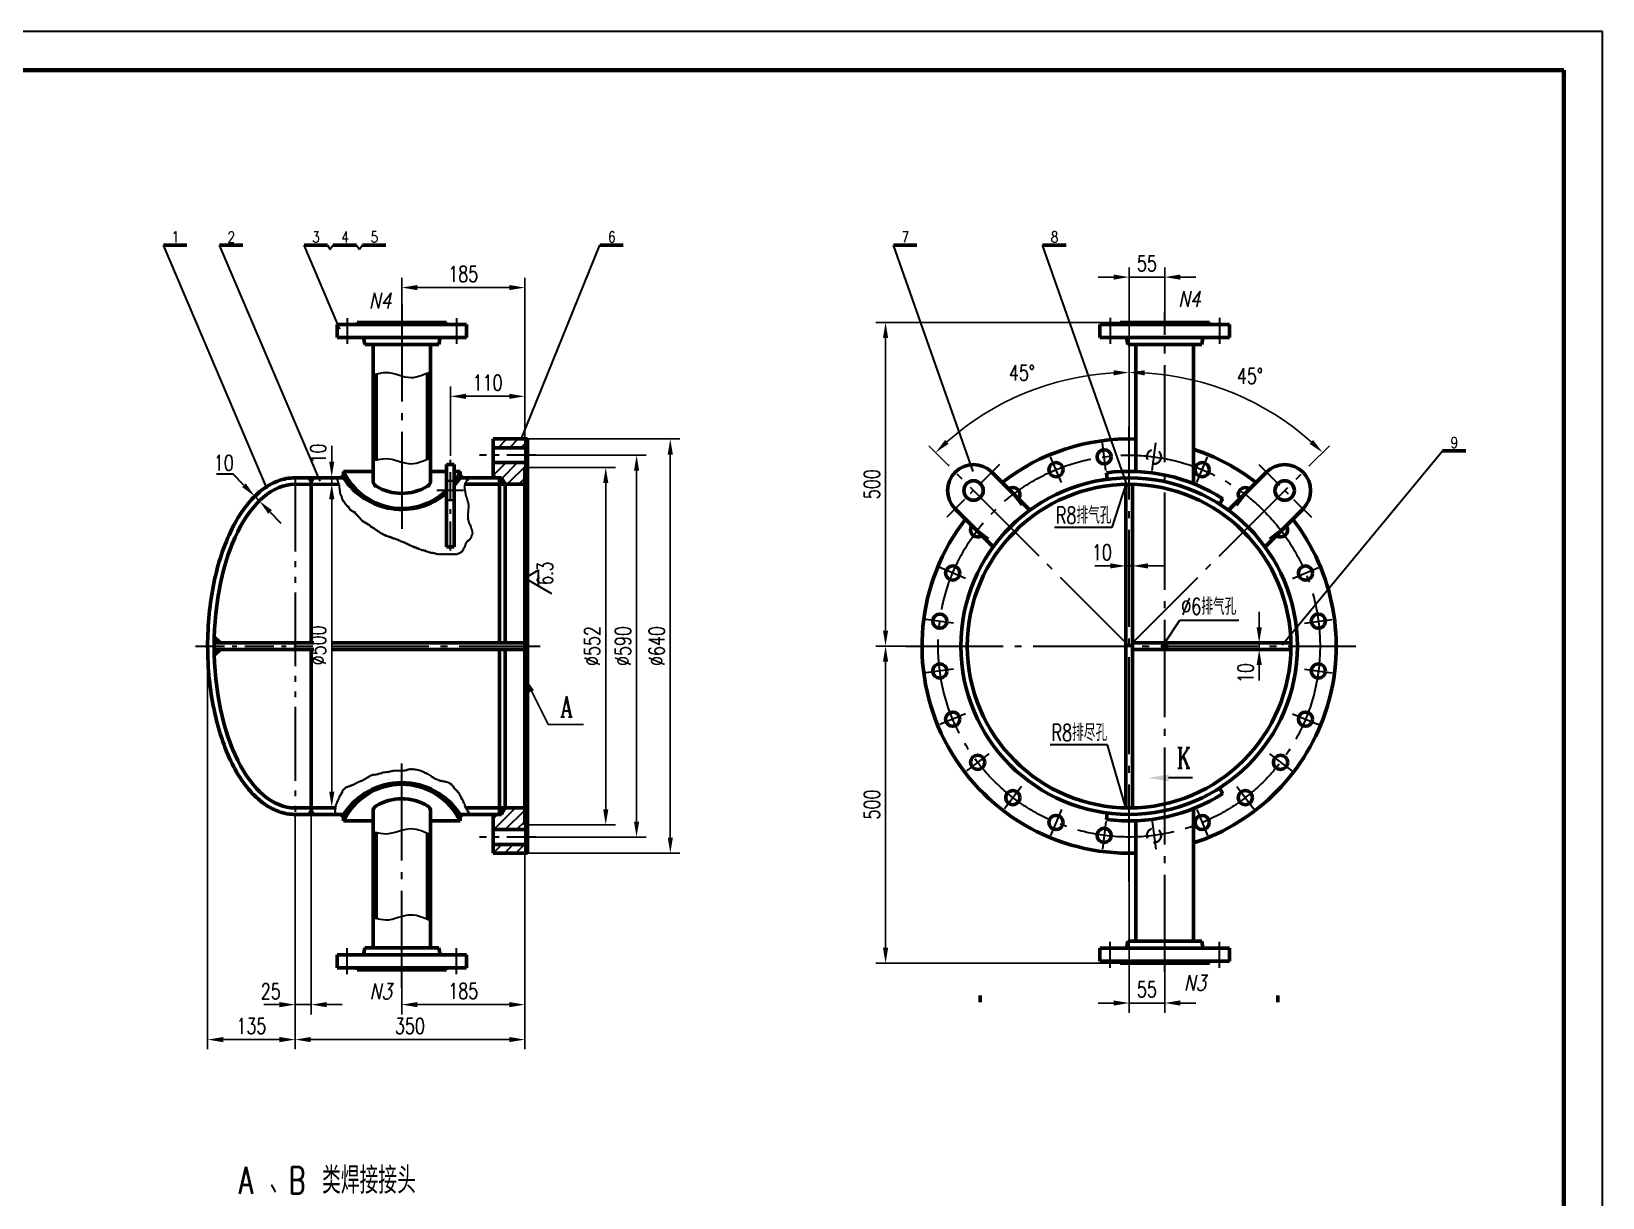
# Model space of a CAD drawing. Extents: x 0 to 25472, y -20 to 7186.
# Drawn here: x 13158 to 15586, y 1742 to 3544 of the extents above; entities that cross this region are included whole.
import ezdxf
from ezdxf.enums import TextEntityAlignment as Align

# ---------------------------------------------------------------- set-up
doc = ezdxf.new("R2010")
doc.units = 0
doc.header["$LTSCALE"] = 60
doc.header["$MEASUREMENT"] = 0
doc.header["$PDMODE"] = 1
for name, pattern in [('JXX-L', [2.95, 1.9, -0.25, 0.15, -0.25, 0.15, -0.25]), ('XX-S', [0.5, 0.3, -0.2]), ('ZXX-L', [3.28, 2.5, -0.3, 0.18, -0.3]), ('ZXX-S', [1.27, 0.75, -0.2, 0.12, -0.2])]:
    doc.linetypes.add(name, pattern=pattern)
doc.layers.get('Defpoints').update_dxf_attribs({"linetype": 'CONTINUOUS'})
for name, color, linetype, lineweight in [('A 粗实线', 1, 'CONTINUOUS', 60), ('B 细实线', 7, 'CONTINUOUS', 30), ('C 文 字', 2, 'CONTINUOUS', 30), ('D 短中心线', 3, 'ZXX-S', 30), ('E 长中心线', 3, 'ZXX-L', 30), ('F 短虚线', 6, 'XX-S', 40), ('I 长双点线', 3, 'JXX-L', 30), ('J 标注尺寸', 2, 'CONTINUOUS', 30)]:
    doc.layers.add(name, color=color, linetype=linetype, lineweight=lineweight)
doc.styles.add('HZTXT', font='TXT.SHX', dxfattribs={"width": 0.75, "bigfont": 'HZTXT'})
doc.styles.add('ITALICT', font='ITALICT.shx', dxfattribs={"width": 0.7})
doc.styles.add('ROMANC', font='romanc', dxfattribs={"width": 0.7, "height": 6})
doc.dimstyles.new('通用标注4.0', dxfattribs={"dimtxt": 4, "dimasz": 4, "dimexe": 2.5, "dimexo": 0, "dimgap": 1.5, "dimtad": 1, "dimdec": 0, "dimzin": 0, "dimdsep": 46, "dimtxsty": 'HZTXT', "dimcen": 0, "dimadec": 0, "dimazin": 0, "dimtfac": 0.375, "dimtdec": 0, "dimtmove": 2, "dimatfit": 3, "dimfxl": 0, "dimtzin": 0, "dimarcsym": 0})

# ---------------------------------------------------------------- blocks, each defined once
blk = doc.blocks.new('*D91')
at = {"layer": 'C 文 字', "color": 0, "lineweight": -2}
blk.add_line((14575.3, 2872.9), (14544.5, 2903.6), dxfattribs=at)
blk.add_arc((14854.1, 2594), 422.8, 93.2526, 131.7474, dxfattribs=at)
at = {"layer": 'C 文 字', "color": 0}
for points in [[(14830, 3020.2), (14830.2, 3012.2), (14854.1, 3016.8)], [(14575.3, 2906.6), (14569.8, 2912.4), (14555.1, 2893)]]:
    blk.add_solid(points, dxfattribs=at)
at = {"layer": 'Defpoints', "color": 0}
for p in [(14854.1, 3110.4), (14642.7, 2960.2), (14575.3, 2872.9), (14697.3, 2750.8), (14854.1, 2024)]:
    blk.add_point(p, dxfattribs=at)
at = {"layer": 'C 文 字', "color": 0, "insert": (14688.5, 3016.2), "char_height": 24, "attachment_point": 5, "style": 'HZTXT'}
blk.add_mtext('45°', dxfattribs=at)
blk = doc.blocks.new('*D90')
at = {"layer": 'C 文 字', "color": 0, "lineweight": -2}
blk.add_line((15133, 2872.9), (15163.7, 2903.6), dxfattribs=at)
blk.add_arc((14854.1, 2594), 422.8, 48.2529, 86.7471, dxfattribs=at)
at = {"layer": 'C 文 字', "color": 0}
for points in [[(14878, 3012.1), (14878.2, 3020.1), (14854.1, 3016.8)], [(15138.4, 2912.4), (15132.9, 2906.5), (15153.1, 2893)]]:
    blk.add_solid(points, dxfattribs=at)
at = {"layer": 'Defpoints', "color": 0}
for p in [(14854.1, 3110.4), (14963.5, 3002.4), (15133, 2872.9), (15010.9, 2750.8), (14854.1, 2024)]:
    blk.add_point(p, dxfattribs=at)
at = {"layer": 'C 文 字', "color": 0, "insert": (15040.8, 3011.2), "char_height": 24, "attachment_point": 5, "style": 'HZTXT'}
blk.add_mtext('45°', dxfattribs=at)
blk = doc.blocks.new('*D88')
at = {"layer": 'C 文 字', "color": 0, "lineweight": -2}
for p, q in [((14840.1, 3094), (14462.8, 3094)), ((14477.8, 3070), (14477.8, 2618)), ((14509.3, 2594), (14462.8, 2594))]:
    blk.add_line(p, q, dxfattribs=at)
at = {"layer": 'C 文 字', "color": 0}
for points in [[(14473.8, 3070), (14481.8, 3070), (14477.8, 3094)], [(14473.8, 2618), (14481.8, 2618), (14477.8, 2594)]]:
    blk.add_solid(points, dxfattribs=at)
at = {"layer": 'Defpoints', "color": 0}
for p in [(14840.1, 3094), (14477.8, 2594), (14509.3, 2594)]:
    blk.add_point(p, dxfattribs=at)
at = {"layer": 'C 文 字', "color": 0, "insert": (14456.8, 2844), "char_height": 24, "attachment_point": 5, "rotation": 90, "style": 'HZTXT'}
blk.add_mtext('500', dxfattribs=at)
blk = doc.blocks.new('*D89')
at = {"layer": 'C 文 字', "color": 0, "lineweight": -2}
for p, q in [((14509.3, 2594), (14462.8, 2594)), ((14477.8, 2128.1), (14477.8, 2570)), ((14840.1, 2104.1), (14462.8, 2104.1))]:
    blk.add_line(p, q, dxfattribs=at)
at = {"layer": 'C 文 字', "color": 0}
for points in [[(14473.8, 2570), (14481.8, 2570), (14477.8, 2594)], [(14473.8, 2128.1), (14481.8, 2128.1), (14477.8, 2104.1)]]:
    blk.add_solid(points, dxfattribs=at)
at = {"layer": 'Defpoints', "color": 0}
for p in [(14477.8, 2594), (14509.3, 2594), (14840.1, 2104.1)]:
    blk.add_point(p, dxfattribs=at)
at = {"layer": 'C 文 字', "color": 0, "insert": (14456.8, 2349.1), "char_height": 24, "attachment_point": 5, "rotation": 90, "style": 'HZTXT'}
blk.add_mtext('500', dxfattribs=at)
blk = doc.blocks.new('*D92')
at = {"layer": 'C 文 字', "color": 0, "lineweight": -2}
for p, q in [((14849.1, 2844), (14849.1, 2702.9)), ((14859.1, 2844), (14859.1, 2702.9)), ((14825.1, 2717.9), (14801.1, 2717.9)), ((14849.1, 2717.9), (14859.1, 2717.9)), ((14883.1, 2717.9), (14907.1, 2717.9))]:
    blk.add_line(p, q, dxfattribs=at)
at = {"layer": 'C 文 字', "color": 0}
for points in [[(14825.1, 2721.9), (14825.1, 2713.9), (14849.1, 2717.9)], [(14883.1, 2721.9), (14883.1, 2713.9), (14859.1, 2717.9)]]:
    blk.add_solid(points, dxfattribs=at)
at = {"layer": 'Defpoints', "color": 0}
for p in [(14849.1, 2844), (14859.1, 2844), (14859.1, 2717.9)]:
    blk.add_point(p, dxfattribs=at)
at = {"layer": 'C 文 字', "color": 0, "insert": (14812, 2738.9), "char_height": 24, "attachment_point": 5, "style": 'HZTXT'}
blk.add_mtext('10', dxfattribs=at)
blk = doc.blocks.new('*D93')
at = {"layer": 'C 文 字', "color": 0, "lineweight": -2}
for p, q in [((15055.1, 2623), (15055.1, 2647)), ((15104.1, 2599), (15040.1, 2599)), ((15055.1, 2599), (15055.1, 2589)), ((15104.1, 2589), (15040.1, 2589)), ((15055.1, 2565), (15055.1, 2541))]:
    blk.add_line(p, q, dxfattribs=at)
at = {"layer": 'C 文 字', "color": 0}
for points in [[(15051.1, 2623), (15059.1, 2623), (15055.1, 2599)], [(15051.1, 2565), (15059.1, 2565), (15055.1, 2589)]]:
    blk.add_solid(points, dxfattribs=at)
at = {"layer": 'Defpoints', "color": 0}
for p in [(15104.1, 2599), (15055.1, 2589), (15104.1, 2589)]:
    blk.add_point(p, dxfattribs=at)
at = {"layer": 'C 文 字', "color": 0, "insert": (15034.1, 2552.3), "char_height": 24, "attachment_point": 5, "rotation": 90, "style": 'HZTXT'}
blk.add_mtext('10', dxfattribs=at)
blk = doc.blocks.new('*D116')
at = {"layer": 'C 文 字', "color": 0, "lineweight": -2}
for p, q in [((14830.1, 3164.1), (14806.1, 3164.1)), ((14854.1, 2933.5), (14854.1, 3179.1)), ((14854.1, 3164.1), (14909.1, 3164.1)), ((14909.1, 3110.2), (14909.1, 3179.1)), ((14933.1, 3164.1), (14957.1, 3164.1))]:
    blk.add_line(p, q, dxfattribs=at)
at = {"layer": 'C 文 字', "color": 0}
for points in [[(14830.1, 3168.1), (14830.1, 3160.1), (14854.1, 3164.1)], [(14933.1, 3168.1), (14933.1, 3160.1), (14909.1, 3164.1)]]:
    blk.add_solid(points, dxfattribs=at)
at = {"layer": 'Defpoints', "color": 0}
for p in [(14909.1, 3164.1), (14909.1, 3110.2), (14854.1, 2933.5)]:
    blk.add_point(p, dxfattribs=at)
at = {"layer": 'C 文 字', "color": 0, "insert": (14881.6, 3185.1), "char_height": 24, "attachment_point": 5, "style": 'HZTXT'}
blk.add_mtext('55', dxfattribs=at)
blk = doc.blocks.new('*D117')
at = {"layer": 'C 文 字', "color": 0, "lineweight": -2}
for p, q in [((14854.1, 2230.1), (14854.1, 2027.6)), ((14909.1, 2090.8), (14909.1, 2027.6)), ((14830.1, 2042.6), (14806.1, 2042.6)), ((14854.1, 2042.6), (14909.1, 2042.6)), ((14933.1, 2042.6), (14957.1, 2042.6))]:
    blk.add_line(p, q, dxfattribs=at)
at = {"layer": 'C 文 字', "color": 0}
for points in [[(14830.1, 2046.6), (14830.1, 2038.6), (14854.1, 2042.6)], [(14933.1, 2046.6), (14933.1, 2038.6), (14909.1, 2042.6)]]:
    blk.add_solid(points, dxfattribs=at)
at = {"layer": 'Defpoints', "color": 0}
for p in [(14854.1, 2230.1), (14909.1, 2090.8), (14909.1, 2042.6)]:
    blk.add_point(p, dxfattribs=at)
at = {"layer": 'C 文 字', "color": 0, "insert": (14881.6, 2063.6), "char_height": 24, "attachment_point": 5, "style": 'HZTXT'}
blk.add_mtext('55', dxfattribs=at)
blk = doc.blocks.new('*D157')
at = {"layer": 'C 文 字', "color": 0, "lineweight": -2}
for p, q in [((13730.4, 3122.1), (13730.4, 3162.9)), ((13920.4, 2870), (13920.4, 3162.9)), ((13896.4, 3147.9), (13754.4, 3147.9))]:
    blk.add_line(p, q, dxfattribs=at)
at = {"layer": 'C 文 字', "color": 0}
for points in [[(13754.4, 3151.9), (13754.4, 3143.9), (13730.4, 3147.9)], [(13896.4, 3151.9), (13896.4, 3143.9), (13920.4, 3147.9)]]:
    blk.add_solid(points, dxfattribs=at)
at = {"layer": 'Defpoints', "color": 0}
for p in [(13730.4, 3147.9), (13730.4, 3122.1), (13920.4, 2870)]:
    blk.add_point(p, dxfattribs=at)
at = {"layer": 'C 文 字', "color": 0, "insert": (13825.4, 3168.9), "char_height": 24, "attachment_point": 5, "style": 'HZTXT'}
blk.add_mtext('185', dxfattribs=at)
blk = doc.blocks.new('*D155')
at = {"layer": 'Defpoints', "color": 0}
for p in [(13622.1, 2845), (13622.1, 2845), (13622.1, 2345.2)]:
    blk.add_point(p, dxfattribs=at)
at = {"layer": 'J 标注尺寸', "color": 0, "lineweight": -2}
blk.add_line((13622.1, 2369.2), (13622.1, 2821), dxfattribs=at)
at = {"layer": 'J 标注尺寸', "color": 0}
for points in [[(13618.1, 2821), (13626.1, 2821), (13622.1, 2845)], [(13618.1, 2369.2), (13626.1, 2369.2), (13622.1, 2345.2)]]:
    blk.add_solid(points, dxfattribs=at)
at = {"layer": 'J 标注尺寸', "color": 0, "insert": (13601.1, 2595.1), "char_height": 24, "attachment_point": 5, "rotation": 90, "style": 'HZTXT'}
blk.add_mtext('%%c500', dxfattribs=at)
blk = doc.blocks.new('*D152')
at = {"layer": 'C 文 字', "color": 0, "lineweight": -2}
for p, q in [((13430.4, 2594), (13430.4, 1971.1)), ((13565.4, 2334), (13565.4, 1971.1)), ((13454.4, 1986.1), (13541.4, 1986.1))]:
    blk.add_line(p, q, dxfattribs=at)
at = {"layer": 'C 文 字', "color": 0}
for points in [[(13454.4, 1990.1), (13454.4, 1982.1), (13430.4, 1986.1)], [(13541.4, 1990.1), (13541.4, 1982.1), (13565.4, 1986.1)]]:
    blk.add_solid(points, dxfattribs=at)
at = {"layer": 'Defpoints', "color": 0}
for p in [(13430.4, 2594), (13565.4, 2334), (13565.4, 1986.1)]:
    blk.add_point(p, dxfattribs=at)
at = {"layer": 'C 文 字', "color": 0, "insert": (13497.9, 2007.1), "char_height": 24, "attachment_point": 5, "style": 'HZTXT'}
blk.add_mtext('135', dxfattribs=at)
blk = doc.blocks.new('*D156')
at = {"layer": 'C 文 字', "color": 0, "lineweight": -2}
for p, q in [((13920.4, 2279), (13920.4, 2025.1)), ((13730.4, 2066), (13730.4, 2025.1)), ((13896.4, 2040.1), (13754.4, 2040.1))]:
    blk.add_line(p, q, dxfattribs=at)
at = {"layer": 'C 文 字', "color": 0}
for points in [[(13754.4, 2044.1), (13754.4, 2036.1), (13730.4, 2040.1)], [(13896.4, 2044.1), (13896.4, 2036.1), (13920.4, 2040.1)]]:
    blk.add_solid(points, dxfattribs=at)
at = {"layer": 'Defpoints', "color": 0}
for p in [(13920.4, 2279), (13730.4, 2066), (13730.4, 2040.1)]:
    blk.add_point(p, dxfattribs=at)
at = {"layer": 'C 文 字', "color": 0, "insert": (13825.4, 2061.1), "char_height": 24, "attachment_point": 5, "style": 'HZTXT'}
blk.add_mtext('185', dxfattribs=at)
blk = doc.blocks.new('*D154')
at = {"layer": 'C 文 字', "color": 0, "lineweight": -2}
for p, q in [((13565.4, 2334), (13565.4, 1971.1)), ((13920.4, 2318), (13920.4, 1971.1)), ((13589.4, 1986.1), (13896.4, 1986.1))]:
    blk.add_line(p, q, dxfattribs=at)
at = {"layer": 'C 文 字', "color": 0}
for points in [[(13589.4, 1990.1), (13589.4, 1982.1), (13565.4, 1986.1)], [(13896.4, 1990.1), (13896.4, 1982.1), (13920.4, 1986.1)]]:
    blk.add_solid(points, dxfattribs=at)
at = {"layer": 'Defpoints', "color": 0}
for p in [(13565.4, 2334), (13920.4, 2318), (13920.4, 1986.1)]:
    blk.add_point(p, dxfattribs=at)
at = {"layer": 'C 文 字', "color": 0, "insert": (13742.9, 2007.1), "char_height": 24, "attachment_point": 5, "style": 'HZTXT'}
blk.add_mtext('350', dxfattribs=at)
blk = doc.blocks.new('*D153')
at = {"layer": 'C 文 字', "color": 0, "lineweight": -2}
for p, q in [((13565.4, 2334), (13565.4, 2025.1)), ((13590.4, 2331.4), (13590.4, 2025.1)), ((13541.4, 2040.1), (13517.4, 2040.1)), ((13565.4, 2040.1), (13590.4, 2040.1)), ((13614.4, 2040.1), (13638.4, 2040.1))]:
    blk.add_line(p, q, dxfattribs=at)
at = {"layer": 'C 文 字', "color": 0}
for points in [[(13541.4, 2044.1), (13541.4, 2036.1), (13565.4, 2040.1)], [(13614.4, 2044.1), (13614.4, 2036.1), (13590.4, 2040.1)]]:
    blk.add_solid(points, dxfattribs=at)
at = {"layer": 'Defpoints', "color": 0}
for p in [(13565.4, 2334), (13590.4, 2331.4), (13590.4, 2040.1)]:
    blk.add_point(p, dxfattribs=at)
at = {"layer": 'C 文 字', "color": 0, "insert": (13527.8, 2060.7), "char_height": 24, "attachment_point": 5, "style": 'HZTXT'}
blk.add_mtext('25', dxfattribs=at)
blk = doc.blocks.new('*D159')
at = {"layer": 'C 文 字', "color": 0, "lineweight": -2}
for p, q in [((13805.4, 2888), (13805.4, 2994.9)), ((13920.4, 2870), (13920.4, 2994.9)), ((13829.4, 2979.9), (13896.4, 2979.9))]:
    blk.add_line(p, q, dxfattribs=at)
at = {"layer": 'C 文 字', "color": 0}
for points in [[(13829.4, 2983.9), (13829.4, 2975.9), (13805.4, 2979.9)], [(13896.4, 2983.9), (13896.4, 2975.9), (13920.4, 2979.9)]]:
    blk.add_solid(points, dxfattribs=at)
at = {"layer": 'Defpoints', "color": 0}
for p in [(13920.4, 2979.9), (13805.4, 2888), (13920.4, 2870)]:
    blk.add_point(p, dxfattribs=at)
at = {"layer": 'C 文 字', "color": 0, "insert": (13862.9, 3000.9), "char_height": 24, "attachment_point": 5, "style": 'HZTXT'}
blk.add_mtext('110', dxfattribs=at)
blk = doc.blocks.new('*D158')
at = {"layer": 'Defpoints', "color": 0}
for p in [(13622.1, 2855.2), (13622.1, 2845), (13624.6, 2855.2)]:
    blk.add_point(p, dxfattribs=at)
at = {"layer": 'J 标注尺寸', "color": 0, "lineweight": -2}
for p, q in [((13622.1, 2879.2), (13622.1, 2903.2)), ((13622.1, 2845), (13622.1, 2855.2)), ((13622.1, 2821), (13622.1, 2797))]:
    blk.add_line(p, q, dxfattribs=at)
at = {"layer": 'J 标注尺寸', "color": 0}
for points in [[(13618.1, 2879.2), (13626.1, 2879.2), (13622.1, 2855.2)], [(13618.1, 2821), (13626.1, 2821), (13622.1, 2845)]]:
    blk.add_solid(points, dxfattribs=at)
at = {"layer": 'J 标注尺寸', "color": 0, "insert": (13601.1, 2891.5), "char_height": 24, "attachment_point": 5, "rotation": 90, "style": 'HZTXT'}
blk.add_mtext('10', dxfattribs=at)
blk = doc.blocks.new('*D160')
at = {"layer": 'C 文 字', "color": 0, "lineweight": -2}
for p, q in [((13924.4, 2870), (14060.5, 2870)), ((14045.5, 2846), (14045.5, 2342)), ((13924.4, 2318), (14060.5, 2318))]:
    blk.add_line(p, q, dxfattribs=at)
at = {"layer": 'C 文 字', "color": 0}
for points in [[(14041.5, 2846), (14049.5, 2846), (14045.5, 2870)], [(14041.5, 2342), (14049.5, 2342), (14045.5, 2318)]]:
    blk.add_solid(points, dxfattribs=at)
at = {"layer": 'Defpoints', "color": 0}
for p in [(13924.4, 2870), (13924.4, 2318), (14045.5, 2318)]:
    blk.add_point(p, dxfattribs=at)
at = {"layer": 'C 文 字', "color": 0, "insert": (14024.5, 2594), "char_height": 24, "attachment_point": 5, "rotation": 90, "style": 'HZTXT'}
blk.add_mtext('%%c552', dxfattribs=at)
blk = doc.blocks.new('*D161')
at = {"layer": 'C 文 字', "color": 0, "lineweight": -2}
for p, q in [((13937.6, 2889), (14108.1, 2889)), ((14093.1, 2865), (14093.1, 2323)), ((13937.6, 2299), (14108.1, 2299))]:
    blk.add_line(p, q, dxfattribs=at)
at = {"layer": 'C 文 字', "color": 0}
for points in [[(14089.1, 2865), (14097.1, 2865), (14093.1, 2889)], [(14089.1, 2323), (14097.1, 2323), (14093.1, 2299)]]:
    blk.add_solid(points, dxfattribs=at)
at = {"layer": 'Defpoints', "color": 0}
for p in [(13937.6, 2889), (13937.6, 2299), (14093.1, 2299)]:
    blk.add_point(p, dxfattribs=at)
at = {"layer": 'C 文 字', "color": 0, "insert": (14072.1, 2594), "char_height": 24, "attachment_point": 5, "rotation": 90, "style": 'HZTXT'}
blk.add_mtext('%%c590', dxfattribs=at)
blk = doc.blocks.new('*D162')
at = {"layer": 'C 文 字', "color": 0, "lineweight": -2}
for p, q in [((13924.4, 2914), (14160.2, 2914)), ((14145.2, 2890), (14145.2, 2298)), ((13924.4, 2274), (14160.2, 2274))]:
    blk.add_line(p, q, dxfattribs=at)
at = {"layer": 'C 文 字', "color": 0}
for points in [[(14141.2, 2890), (14149.2, 2890), (14145.2, 2914)], [(14141.2, 2298), (14149.2, 2298), (14145.2, 2274)]]:
    blk.add_solid(points, dxfattribs=at)
at = {"layer": 'Defpoints', "color": 0}
for p in [(13924.4, 2914), (13924.4, 2274), (14145.2, 2274)]:
    blk.add_point(p, dxfattribs=at)
at = {"layer": 'C 文 字', "color": 0, "insert": (14124.2, 2594), "char_height": 24, "attachment_point": 5, "rotation": 90, "style": 'HZTXT'}
blk.add_mtext('%%c640', dxfattribs=at)

msp = doc.modelspace()

# ---------------------------------------------------------------- hatches: boundary and pattern name
at = {"layer": 'A 粗实线'}
for points in [[(13884.4, 2854), (13881.4, 2854), (13881.4, 2844), (13890.2, 2844)], [(13884.4, 2334), (13881.4, 2334), (13881.4, 2344), (13890.2, 2344)]]:
    msp.add_hatch(color=256, dxfattribs=at).paths.add_polyline_path(points)
at = {"layer": 'B 细实线'}
h = msp.add_hatch(dxfattribs=at)
h.set_pattern_fill('ANSI31', color=256, scale=100, style=0)
h.set_pattern_definition([(45, (43.565, -2644.224), (-8.838835, 8.838835), [])])
h.paths.add_polyline_path([(13871.4, 2914), (13871.4, 2900.5), (13924.4, 2900.5), (13924.4, 2914)])
h.paths.add_polyline_path([(13924.4, 2877.5), (13871.4, 2877.5), (13871.4, 2858), (13874.4, 2854), (13884.4, 2854), (13890.2, 2844), (13920.4, 2844), (13920.4, 2870), (13924.4, 2870)])
h.paths.add_polyline_path([(13920.4, 2344), (13890.2, 2344), (13884.4, 2334), (13874.4, 2334), (13871.4, 2330), (13871.4, 2310.5), (13924.4, 2310.5), (13924.4, 2318), (13920.4, 2318)])
h.paths.add_polyline_path([(13924.4, 2287.5), (13871.4, 2287.5), (13871.4, 2274), (13924.4, 2274)])

# ---------------------------------------------------------------- linework, layer by layer
at = {"layer": 'A 粗实线', "color": 5, "lineweight": 120}
for p, q in [((15525.6, 3483.7), (10689.6, 3483.7)), ((15525.6, 39.7), (15525.6, 3483.7))]:
    msp.add_line(p, q, dxfattribs=at)
at = {"layer": 'A 粗实线'}
for p, q in [((13362, 3213.3), (13398.1, 3213.3)), ((13448.5, 3213.3), (13484.6, 3213.3)), ((13579.3, 3213.3), (13615.4, 3213.3)), ((13624.5, 3213.3), (13660.6, 3213.3)), ((13669.7, 3213.3), (13705.8, 3213.3)), ((14036.5, 3213.3), (14072.6, 3213.3)), ((14490, 3213.3), (14526.1, 3213.3)), ((14720.5, 3213.3), (14756.6, 3213.3)), ((13630.4, 3090.9), (13830.4, 3090.9)), ((13630.4, 3070.9), (13630.4, 3090.9)), ((13661.4, 3090.9), (13661.4, 3093.9)), ((13661.4, 3093.9), (13799.4, 3093.9)), ((13799.4, 3093.9), (13799.4, 3090.9)), ((13830.4, 3090.9), (13830.4, 3070.9)), ((14809.1, 3091), (15009.1, 3091)), ((14809.1, 3071), (14809.1, 3091)), ((14840.1, 3094), (14978.1, 3094)), ((14840.1, 3091), (14840.1, 3094)), ((14978.1, 3094), (14978.1, 3091)), ((15009.1, 3091), (15009.1, 3071)), ((13630.4, 3070.9), (13830.4, 3070.9)), ((13671.4, 3070.9), (13673.1, 3059.9)), ((13673.1, 3059.9), (13787.6, 3059.9)), ((13685.9, 3059.9), (13685.9, 2849.4)), ((13774.9, 3059.9), (13774.9, 2849.4)), ((13789.4, 3070.9), (13787.6, 3059.9)), ((14809.1, 3071), (15009.1, 3071)), ((14850.1, 3071), (14851.9, 3060)), ((14851.9, 3060), (14966.4, 3060)), ((14864.6, 3060), (14864.6, 2863.8)), ((14953.6, 3060), (14953.6, 2845)), ((14968.1, 3071), (14966.4, 3060)), ((13690.9, 3014.8), (13690.9, 2881.7)), ((13769.9, 3015.9), (13769.9, 2882.8)), ((13871.4, 2914), (13871.4, 2854)), ((13924.4, 2914), (13871.4, 2914)), ((13924.4, 2914), (13924.4, 2274)), ((13924.4, 2900.5), (13871.4, 2900.5)), ((15338.1, 2895.7), (15374.2, 2895.7)), ((13799.4, 2874.4), (13811.4, 2874.4)), ((13799.4, 2747.4), (13799.4, 2874.4)), ((13811.4, 2747.4), (13811.4, 2874.4)), ((13924.4, 2877.5), (13871.4, 2877.5)), ((13920.4, 2870), (13920.4, 2318)), ((13920.4, 2870), (13924.4, 2870)), ((13565.4, 2854), (13640.4, 2854)), ((13565.4, 2844), (13632.9, 2843.8)), ((13590.4, 2854), (13590.4, 2599)), ((13640.4, 2864), (13640.4, 2854)), ((13640.4, 2864), (13685.9, 2864)), ((13774.9, 2864), (13799.4, 2864)), ((13811.4, 2864), (13820.4, 2864)), ((13820.4, 2864), (13820.4, 2854)), ((13820.4, 2854), (13884.4, 2854)), ((13920.4, 2844), (13828.3, 2844)), ((13874.4, 2854), (13871.4, 2858)), ((13881.4, 2854), (13881.4, 2599)), ((13884.4, 2854), (13890.2, 2844)), ((13890.2, 2844), (13890.2, 2599)), ((14642, 2862.7), (14700.7, 2804)), ((14819.1, 2861.7), (14820.4, 2851.8)), ((14849.1, 2344.1), (14849.1, 2844)), ((14859.1, 2344.1), (14859.1, 2844)), ((15066.2, 2862.7), (15007.5, 2804)), ((14999.1, 2821.8), (14993.7, 2813.3)), ((14585.4, 2806.1), (14644.2, 2747.4)), ((15122.8, 2806.1), (15064.1, 2747.4)), ((13799.4, 2747.4), (13811.4, 2747.4)), ((13440.4, 2599), (13594.2, 2599)), ((13440.6, 2608.3), (13450.4, 2599)), ((13622.1, 2599), (13920.4, 2599)), ((14859.1, 2599), (15104.1, 2599)), ((14906.1, 2589), (14906.1, 2599)), ((14912.1, 2589), (14912.1, 2599)), ((13440.4, 2589), (13594.2, 2589)), ((13440.6, 2579.7), (13450.4, 2589)), ((13590.4, 2589), (13590.4, 2334)), ((13622.1, 2589), (13920.4, 2589)), ((13881.4, 2334), (13881.4, 2589)), ((13890.2, 2344), (13890.2, 2589)), ((14859.1, 2589), (15104.1, 2589)), ((14999.1, 2366.3), (14993.7, 2374.7)), ((13565.4, 2344), (13627.9, 2344)), ((13565.4, 2334), (13640.4, 2334)), ((13640.4, 2324), (13640.4, 2334)), ((13685.9, 2128.1), (13685.9, 2338.6)), ((13774.9, 2128.1), (13774.9, 2338.6)), ((13820.4, 2334), (13884.4, 2334)), ((13820.4, 2324), (13820.4, 2334)), ((13829.4, 2344), (13920.4, 2344)), ((13874.4, 2334), (13871.4, 2330)), ((13871.4, 2274), (13871.4, 2334)), ((13884.4, 2334), (13890.2, 2344)), ((14819.1, 2326.3), (14820.4, 2336.2)), ((14953.6, 2138.1), (14953.6, 2343)), ((13640.4, 2324), (13685.9, 2324)), ((13690.9, 2173.3), (13690.9, 2306.4)), ((13774.9, 2324), (13820.4, 2324)), ((13924.4, 2310.5), (13871.4, 2310.5)), ((13920.4, 2318), (13924.4, 2318)), ((14864.6, 2138.1), (14864.6, 2324.2)), ((13769.9, 2172.1), (13769.9, 2305.2)), ((13924.4, 2287.5), (13871.4, 2287.5)), ((13924.4, 2274), (13871.4, 2274)), ((14850.1, 2127.1), (14851.9, 2138.1)), ((14851.9, 2138.1), (14966.4, 2138.1)), ((14968.1, 2127.1), (14966.4, 2138.1)), ((13630.4, 2117.1), (13830.4, 2117.1)), ((13630.4, 2117.1), (13630.4, 2097.1)), ((13671.4, 2117.1), (13673.1, 2128.1)), ((13673.1, 2128.1), (13787.6, 2128.1)), ((13789.4, 2117.1), (13787.6, 2128.1)), ((13830.4, 2097.1), (13830.4, 2117.1)), ((14809.1, 2127.1), (15009.1, 2127.1)), ((14809.1, 2127.1), (14809.1, 2107.1)), ((15009.1, 2107.1), (15009.1, 2127.1)), ((13630.4, 2097.1), (13830.4, 2097.1)), ((13661.4, 2097.1), (13661.4, 2094.1)), ((13661.4, 2094.1), (13799.4, 2094.1)), ((13799.4, 2094.1), (13799.4, 2097.1)), ((14809.1, 2107.1), (15009.1, 2107.1)), ((14840.1, 2107.1), (14840.1, 2104.1)), ((14840.1, 2104.1), (14978.1, 2104.1)), ((14978.1, 2104.1), (14978.1, 2107.1)), ((14624.1, 2054), (14624.1, 2044)), ((15084.1, 2044), (15084.1, 2054))]:
    msp.add_line(p, q, dxfattribs=at)
for centre, radius in [((14815.6, 2886.5), 11), ((14741.2, 2866.6), 11), ((14967, 2866.6), 11), ((14854.1, 2594), 260), ((14613.7, 2834.4), 15), ((14854.1, 2594), 250), ((15094.5, 2834.4), 15), ((14581.6, 2706.9), 11), ((15126.7, 2706.9), 11), ((14561.6, 2632.5), 11), ((15146.6, 2632.5), 11), ((14561.6, 2555.5), 11), ((15146.6, 2555.5), 11), ((14581.6, 2481.1), 11), ((15126.7, 2481.1), 11), ((14620.1, 2414.4), 11), ((15088.1, 2414.4), 11), ((14674.5, 2360), 11), ((15033.7, 2360), 11), ((14741.2, 2321.5), 11), ((14967, 2321.5), 11), ((14815.6, 2301.5), 11)]:
    msp.add_circle(centre, radius, dxfattribs=at)
for centre, radius, start, end in [((14854.1, 2594), 320, 88.1196, 127.8192), ((14854.1, 2594), 320, 52.1808, 71.8843), ((14613.7, 2834.4), 40, 45, 225), ((15094.5, 2834.4), 40, 315, 135), ((13730.4, 2905.9), 99.3, 204.942, 314.0402), ((13730.4, 2912.5), 107.3, 212.9996, 310.0146), ((13695.9, 2849.4), 10, 180, 239.0833), ((13730.4, 2907), 77.1, 239.0833, 300.9167), ((13764.9, 2849.4), 10, 300.9167, 360), ((13730.4, 2905.9), 99.3, 324.6925, 335.058), ((13730.4, 2912.5), 107.3, 319.0085, 327.0004), ((14854.1, 2594), 270, 57.5178, 97.4482), ((14674.5, 2828.1), 11, 322.81, 127.19), ((15033.7, 2828.1), 11, 52.81, 217.19), ((14854.1, 2594), 320, 142.1808, 271.8804), ((14620.1, 2773.6), 11, 142.81, 307.19), ((14854.1, 2594), 320, 288.1157, 37.8192), ((15088.1, 2773.6), 11, 232.81, 37.19), ((13730.4, 2275.6), 107.3, 32.9996, 147.0004), ((13730.4, 2282.2), 99.3, 24.942, 155.058), ((13730.4, 2280.5), 100, 25.8141, 154.1859), ((13730.4, 2281), 77.1, 59.0833, 120.9167), ((14854.1, 2594), 270, 262.5518, 302.4822), ((13695.9, 2338.6), 10, 120.9167, 180), ((13764.9, 2338.6), 10, 0, 59.0833)]:
    msp.add_arc(centre, radius, start, end, dxfattribs=at)
msp.add_ellipse((13565.4, 2594), major_axis=(0, -250), ratio=0.5, start_param=3.141593, end_param=6.283185, dxfattribs=at)
msp.add_open_spline([(13565.4, 2854), (13560.9, 2854), (13556.4, 2853.6), (13547.5, 2851.9), (13543.1, 2850.7), (13534.5, 2847.4), (13530.2, 2845.4), (13521.9, 2840.7), (13517.8, 2837.9), (13505.5, 2828.3), (13497.6, 2820.3), (13483, 2801.6), (13476.2, 2791), (13463.9, 2767.4), (13458.4, 2754.5), (13448.7, 2726.9), (13444.6, 2712.2), (13437.8, 2681.5), (13435.2, 2665.6), (13431.6, 2633), (13430.6, 2616.3), (13430.2, 2583), (13430.9, 2566.3), (13433.8, 2533.4), (13436, 2517.3), (13442.1, 2486.1), (13445.9, 2471.1), (13454.9, 2442.7), (13460.1, 2429.3), (13471.8, 2404.8), (13478.3, 2393.5), (13492.5, 2373.7), (13500.1, 2365), (13513.9, 2352.8), (13519.9, 2348.5), (13532.2, 2341.5), (13538.5, 2338.8), (13550.2, 2335.4), (13555.5, 2334.5), (13562.4, 2334.1), (13563.9, 2334), (13565.4, 2334)], degree=3, knots=[3.141593, 3.141593, 3.141593, 3.141593, 3.234501, 3.234501, 3.327409, 3.327409, 3.420317, 3.420317, 3.513225, 3.513225, 3.709385, 3.709385, 3.905546, 3.905546, 4.101707, 4.101707, 4.297868, 4.297868, 4.494029, 4.494029, 4.69019, 4.69019, 4.886351, 4.886351, 5.082512, 5.082512, 5.278673, 5.278673, 5.474834, 5.474834, 5.670995, 5.670995, 5.867155, 5.867155, 6.004305, 6.004305, 6.141454, 6.141454, 6.251829, 6.251829, 6.283185, 6.283185, 6.283185, 6.283185], dxfattribs=at)
for points in [[(13580.4, 2854), (13590.4, 2856.6), (13600.4, 2854)], [(13580.4, 2854), (13585.4, 2856), (13590.4, 2856.6)], [(13583.4, 2854), (13590.4, 2844), (13597.4, 2854)], [(13590.4, 2856.6), (13595.4, 2856), (13600.4, 2854)], [(13640.4, 2854), (13632.4, 2854), (13640.4, 2862)], [(13820.4, 2854), (13828.4, 2854), (13820.4, 2862)], [(13874.4, 2854), (13871.4, 2858), (13866.1, 2854)], [(13440.4, 2599), (13450.4, 2599), (13440.6, 2608.3)], [(13440.4, 2589), (13450.4, 2589), (13440.6, 2579.7)], [(13580.4, 2334), (13585.4, 2332), (13590.4, 2331.4)], [(13580.4, 2334), (13590.4, 2331.4), (13600.4, 2334)], [(13583.4, 2334), (13590.4, 2344), (13597.4, 2334)], [(13590.4, 2331.4), (13595.4, 2332), (13600.4, 2334)], [(13640.4, 2334), (13632.4, 2334), (13640.4, 2326)], [(13820.4, 2334), (13828.4, 2334), (13820.4, 2326)], [(13874.4, 2334), (13871.4, 2330), (13866.1, 2334)]]:
    msp.add_solid(points, dxfattribs=at)
at = {"layer": 'B 细实线'}
for p, q in [((15585.6, 3543.7), (10539.6, 3543.7)), ((15585.6, -20.3), (15585.6, 3543.7)), ((13522.6, 2836.9), (13362, 3213.3)), ((13604, 2848.7), (13448.5, 3213.3)), ((13634.6, 3083.6), (13579.3, 3213.3)), ((13615.4, 3213.3), (13619.9, 3206.9)), ((13624.5, 3213.3), (13619.9, 3206.9)), ((13660.6, 3213.3), (13665.1, 3206.9)), ((13669.7, 3213.3), (13665.1, 3206.9)), ((13914.1, 2912.1), (14036.5, 3213.3)), ((14613.2, 2863.9), (14490, 3213.3)), ((14852.2, 2839.6), (14720.5, 3213.3)), ((15090.7, 2596.1), (15338.1, 2895.7)), ((14952, 2390.4), (14915, 2390.4))]:
    msp.add_line(p, q, dxfattribs=at)
for points in [[(13629.5, 2854, 0.417354), (13630.7, 2851.7, 0.520567), (13631.8, 2848.9, 0.520567), (13632.7, 2846.1, 0.520567), (13633.8, 2843.3, 0.520567), (13634.3, 2840.3, 0.520567), (13634.4, 2837.3, 0.520567), (13634.9, 2834.3, 0.520567), (13635.3, 2831.4, 0.520567), (13636, 2828.4, 0.520567), (13637.5, 2825.9, 0.520567), (13638, 2822.9, 0.520567), (13639.1, 2820.1, 0.520567), (13641, 2817.8, 0.520567), (13642.6, 2815.3, 0.520567), (13644.6, 2813, 0.520567), (13646.7, 2810.9, 0.520567), (13648.8, 2808.8, 0.520567), (13650.1, 2806, 0.520567), (13652.4, 2804.1, 0.520567), (13654.9, 2802.5, 0.520567), (13657.7, 2801.3, 0.520567), (13659.4, 2798.8, 0.520567), (13661.5, 2796.7, 0.520567), (13663.6, 2794.6, 0.520567), (13665.7, 2792.4, 0.520567), (13667.3, 2789.9, 0.520567), (13669.6, 2787.9, 0.520567), (13672.1, 2786.4, 0.520567), (13674.8, 2785, 0.520567), (13677.3, 2783.3, 0.520567), (13679.9, 2781.8, 0.520567), (13682, 2779.7, 0.520567), (13684.5, 2778.1, 0.520567), (13687.1, 2776.5, 0.520567), (13689.7, 2774.9, 0.520567), (13692.1, 2773.2, 0.520567), (13694.7, 2771.8, 0.520567), (13696.9, 2769.7, 0.520567), (13699.6, 2768.3, 0.520567), (13702.1, 2766.8, 0.520567), (13705, 2765.8, 0.520567), (13707.7, 2764.5, 0.520567), (13710.6, 2763.7, 0.520567), (13713.4, 2762.8, 0.520567), (13716.2, 2761.6, 0.520567), (13719.1, 2760.9, 0.520567), (13721.9, 2759.8, 0.520567), (13724.7, 2758.7, 0.520567), (13727.4, 2757.3, 0.520567), (13730.1, 2756.2, 0.520567), (13732.9, 2755.1, 0.520567), (13735.8, 2754.1, 0.520567), (13738.4, 2752.6, 0.520567), (13741.1, 2751.5, 0.520567), (13743.8, 2750.1, 0.520567), (13746.5, 2748.8, 0.520567), (13749.3, 2747.7, 0.520567), (13752.1, 2746.7, 0.520567), (13754.9, 2745.6, 0.520567), (13757.7, 2744.5, 0.520567), (13760.5, 2743.5, 0.520567), (13763.5, 2742.9, 0.520567), (13766.3, 2742, 0.520567), (13769, 2740.7, 0.520567), (13771.9, 2739.9, 0.520567), (13774.9, 2739.3, 0.520567), (13777.8, 2738.8, 0.520567), (13780.8, 2738.3, 0.520567), (13783.6, 2737.3, 0.520567), (13786.6, 2736.8, 0.520567), (13789.5, 2736.6, 0.520567), (13792.5, 2736.6, 0.520567), (13795.5, 2736.6, 0.520567), (13798.5, 2736.6, 0.520567), (13801.5, 2736.6, 0.520567), (13804.5, 2736.6, 0.520567), (13807.5, 2736.6, 0.520567), (13810.5, 2736.6, 0.520567), (13813.5, 2736.6, 0.520567), (13816.5, 2737.2, 0.520567), (13819.4, 2738.1, 0.520567), (13821.9, 2739.7, 0.520567), (13824.2, 2741.7, 0.520567), (13825.4, 2744.4, 0.520567), (13826.9, 2747, 0.520567), (13828.1, 2749.7, 0.520567), (13829, 2752.6, 0.520567), (13830.5, 2755.2, 0.520567), (13832.6, 2757.4, 0.520567), (13835.1, 2759, 0.520567), (13836.8, 2761.5, 0.520567), (13838, 2764.2, 0.520567), (13839.1, 2767, 0.520567), (13839.1, 2770, 0.520567), (13838.6, 2773, 0.520567), (13837.5, 2775.8, 0.520567), (13836.6, 2778.6, 0.520567), (13835.6, 2781.4, 0.520567), (13834.1, 2784, 0.520567), (13833.3, 2786.9, 0.520567), (13832.5, 2789.8, 0.520567), (13832.3, 2792.8, 0.520567), (13832.3, 2795.8, 0.520567), (13832.3, 2798.8, 0.520567), (13832.7, 2801.8, 0.520567), (13832.8, 2804.8, 0.520567), (13833.2, 2807.8, 0.520567), (13833.3, 2810.8, 0.520567), (13832.9, 2813.7, 0.520567), (13832.3, 2816.7, 0.520567), (13831.2, 2819.5, 0.520567), (13830.7, 2822.4, 0.520567), (13829.7, 2825.2, 0.520567), (13828.7, 2828.1, 0.520567), (13828.1, 2831, 0.520567), (13828.1, 2834, 0.520567), (13827.2, 2836.9, 0.520567), (13827, 2839.9, 0.520567), (13827, 2842.9, 0.520567), (13828.1, 2845.7, 0.520567), (13829.6, 2848.3, 0.520567), (13831.2, 2850.8, 0.520567), (13833.5, 2852.7, 0.346231), (13835.3, 2854, 0.346231)], [(13627.8, 2334, -0.050179), (13628.1, 2334.3, -0.520567), (13628, 2337.3, -0.520567), (13628, 2340.3, -0.520567), (13628.3, 2343.3, -0.520567), (13629, 2346.2, -0.520567), (13629.6, 2349.1, -0.520567), (13630.7, 2351.9, -0.520567), (13632, 2354.6, -0.520567), (13633.2, 2357.4, -0.520567), (13634.1, 2360.2, -0.520567), (13635.7, 2362.8, -0.520567), (13637.2, 2365.4, -0.520567), (13638.7, 2368, -0.520567), (13639.9, 2370.7, -0.520567), (13641.6, 2373.2, -0.520567), (13643.9, 2375.1, -0.520567), (13646.7, 2376.2, -0.520567), (13649.5, 2377.2, -0.520567), (13652.4, 2378.1, -0.520567), (13655.1, 2379.4, -0.520567), (13657.8, 2380.5, -0.520567), (13660.4, 2382.2, -0.520567), (13663, 2383.5, -0.520567), (13665.8, 2384.6, -0.520567), (13668.7, 2385.6, -0.520567), (13671.3, 2387, -0.520567), (13674, 2388.4, -0.520567), (13676.5, 2390, -0.520567), (13679.1, 2391.5, -0.520567), (13681.6, 2393.2, -0.520567), (13684.3, 2394.5, -0.520567), (13687.2, 2394.9, -0.520567), (13690.2, 2395.3, -0.520567), (13693.2, 2395.8, -0.520567), (13696.1, 2396.6, -0.520567), (13699, 2397.4, -0.520567), (13701.7, 2398.6, -0.520567), (13704.7, 2398.7, -0.520567), (13707.7, 2399.1, -0.520567), (13710.7, 2399.5, -0.520567), (13713.6, 2400.2, -0.520567), (13716.4, 2401, -0.520567), (13719.4, 2401.1, -0.520567), (13722.4, 2401.1, -0.520567), (13725.4, 2401.1, -0.520567), (13728.4, 2401.1, -0.520567), (13731.4, 2401.1, -0.520567), (13734.4, 2401.5, -0.520567), (13737.4, 2401.9, -0.520567), (13740.1, 2403.1, -0.520567), (13743.1, 2403.6, -0.520567), (13746.1, 2403.6, -0.520567), (13749.1, 2403.2, -0.520567), (13752, 2402.8, -0.520567), (13755, 2402.4, -0.520567), (13757.9, 2401.6, -0.520567), (13760.8, 2400.7, -0.520567), (13763.5, 2399.4, -0.520567), (13766.1, 2397.9, -0.520567), (13768.8, 2396.7, -0.520567), (13771.6, 2395.5, -0.520567), (13774.1, 2393.9, -0.520567), (13776.5, 2392.2, -0.520567), (13778.9, 2390.3, -0.520567), (13781.6, 2388.9, -0.520567), (13784.3, 2387.7, -0.520567), (13787.1, 2386.7, -0.520567), (13789.9, 2385.6, -0.520567), (13792.9, 2385.2, -0.520567), (13795.8, 2384.5, -0.520567), (13798.8, 2384, -0.520567), (13801.6, 2383.1, -0.520567), (13804.3, 2381.8, -0.520567), (13806.8, 2380.1, -0.520567), (13808.6, 2377.7, -0.520567), (13810.3, 2375.2, -0.520567), (13812.3, 2373.1, -0.520567), (13814.3, 2370.8, -0.520567), (13816.4, 2368.6, -0.520567), (13818.3, 2366.3, -0.520567), (13819.5, 2363.5, -0.520567), (13821.1, 2361, -0.520567), (13822.3, 2358.3, -0.520567), (13823.9, 2355.8, -0.520567), (13824.8, 2352.9, -0.520567), (13826.5, 2350.4, -0.520567), (13827.3, 2347.5, -0.520567), (13828.2, 2344.6, -0.520567), (13829.8, 2342.1, -0.520567), (13831.3, 2339.5, -0.520567), (13833.1, 2337.1, -0.520567), (13834.8, 2334.6, -0.206438), (13836.1, 2334)]]:
    msp.add_lwpolyline(points, format="xyb", dxfattribs=at)
msp.add_lwpolyline([(13962.3, 2674.9), (13920.4, 2699.1), (13941.3, 2711.2), (13941.3, 2687)], dxfattribs=at)
for points in [[(13685.9, 3014), (13694.8, 3015.1), (13712.1, 3020.8), (13743.3, 3002.2), (13765, 3014.4), (13774.9, 3017.8)], [(13685.9, 2880.9), (13694.8, 2882.1), (13712.1, 2887.7), (13743.3, 2869.1), (13765, 2881.4), (13774.9, 2884.7)], [(13685.9, 2307.1), (13694.8, 2306), (13712.1, 2300.3), (13743.3, 2318.9), (13765, 2306.7), (13774.9, 2303.4)], [(13685.9, 2174), (13694.8, 2172.9), (13712.1, 2167.2), (13743.3, 2185.8), (13765, 2173.6), (13774.9, 2170.3)]]:
    msp.add_open_spline(points, degree=3, knots=[55.60962, 55.60962, 55.60962, 55.60962, 71.762297, 108.208398, 137.995615, 137.995615, 137.995615, 137.995615], dxfattribs=at)
msp.add_solid([(14915, 2385.1), (14915, 2395.6), (14883.5, 2390.4)], dxfattribs=at)
at = {"layer": 'C 文 字'}
for p, q in [((13469.7, 2859.8), (13444.2, 2859.8)), ((13486.4, 2842.6), (13469.7, 2859.8)), ((14849.1, 2844), (14827.6, 2777.4)), ((13510.2, 2818.3), (13503.2, 2825.5)), ((13526.9, 2801.1), (13543.7, 2783.9)), ((14827.6, 2777.4), (14739, 2777.4)), ((14909.1, 2599), (14932.4, 2634.1)), ((14932.4, 2634.1), (15023.7, 2634.1)), ((14820.9, 2441.5), (14732.3, 2441.5)), ((14849.1, 2344.1), (14820.9, 2441.5))]:
    msp.add_line(p, q, dxfattribs=at)
for points in [[(13489.3, 2845.4), (13483.6, 2839.8), (13503.2, 2825.5)], [(13529.8, 2803.9), (13524.1, 2798.3), (13510.2, 2818.3)]]:
    msp.add_solid(points, dxfattribs=at)
at = {"layer": 'D 短中心线'}
for p, q in [((13645.9, 3100.9), (13645.9, 3060.9)), ((13814.9, 3100.9), (13814.9, 3060.9)), ((14824.6, 3101), (14824.6, 3061)), ((14993.6, 3101), (14993.6, 3061)), ((13937.6, 2889), (13850.3, 2889)), ((14818.4, 2865.1), (14812.8, 2907.9)), ((14889.8, 2865.1), (14895.4, 2907.9)), ((13805.4, 2741.6), (13805.4, 2888)), ((14653.7, 2874.5), (14572.5, 2793.2)), ((14749.5, 2846.7), (14732.9, 2886.5)), ((14958.8, 2846.7), (14975.3, 2886.5)), ((15054.5, 2874.5), (15135.7, 2793.2)), ((14687.6, 2811), (14661.4, 2845.2)), ((15020.6, 2811), (15046.8, 2845.2)), ((13825.5, 2834.4), (13784.6, 2834.4)), ((14637.2, 2760.5), (14602.9, 2786.7)), ((15071.1, 2760.5), (15105.3, 2786.7)), ((14601.5, 2698.7), (14561.6, 2715.2)), ((15106.8, 2698.7), (15146.6, 2715.2)), ((14583, 2629.7), (14540.2, 2635.3)), ((15125.2, 2629.7), (15168, 2635.3)), ((13411.4, 2594), (13593.1, 2594)), ((14583, 2558.3), (14540.2, 2552.7)), ((15125.2, 2558.3), (15168, 2552.7)), ((14601.5, 2489.4), (14561.6, 2472.9)), ((15106.8, 2489.4), (15146.6, 2472.9)), ((14637.2, 2427.5), (14602.9, 2401.3)), ((15071.1, 2427.5), (15105.3, 2401.3)), ((14687.6, 2377.1), (14661.4, 2342.8)), ((15020.6, 2377.1), (15046.8, 2342.8)), ((14749.5, 2341.4), (14732.9, 2301.5)), ((14958.8, 2341.4), (14975.3, 2301.5)), ((14818.4, 2322.9), (14812.8, 2280.1)), ((14889.8, 2322.9), (14895.4, 2280.1)), ((13937.6, 2299), (13850.3, 2299)), ((13937.6, 2299), (13850.3, 2299)), ((14824.6, 2097.1), (14824.6, 2137.1)), ((14993.6, 2097.1), (14993.6, 2137.1)), ((13645.9, 2087.1), (13645.9, 2127.1)), ((13814.9, 2087.1), (13814.9, 2127.1))]:
    msp.add_line(p, q, dxfattribs=at)
at = {"layer": 'E 长中心线'}
for p, q in [((13730.4, 3122.1), (13730.4, 2769.1)), ((14909.1, 2090.8), (14909.1, 3110.2)), ((14854.1, 2230.1), (14854.1, 2933.5)), ((14854.1, 2594), (14575.3, 2872.9)), ((14854.1, 2594), (15133, 2872.9)), ((13622.1, 2594), (13944.1, 2594)), ((14509.3, 2594), (15204.3, 2594)), ((13730.4, 2066), (13730.4, 2419))]:
    msp.add_line(p, q, dxfattribs=at)
msp.add_circle((14854.1, 2594), 295, dxfattribs=at)
at = {"layer": 'F 短虚线'}
for p, q in [((13799.4, 2849.4), (13811.4, 2849.4)), ((13811.4, 2819.4), (13799.4, 2819.4))]:
    msp.add_line(p, q, dxfattribs=at)
for centre in [(14892.6, 2886.5), (14892.6, 2301.5)]:
    msp.add_circle(centre, 11, dxfattribs=at)
at = {"layer": 'I 长双点线'}
msp.add_line((13565.4, 2854), (13565.4, 2334), dxfattribs=at)

# ---------------------------------------------------------------- texts
at = {"layer": 'C 文 字'}
for s, height, style, width, p in [('1', 16.9, 'ROMANC', 0.8, (13380.5, 3226)), ('2', 16.9, 'ROMANC', 0.8, (13466.9, 3226)), ('3', 16.9, 'ROMANC', 0.8, (13597.7, 3226)), ('4', 16.9, 'ROMANC', 0.8, (13642.9, 3226)), ('5', 16.9, 'ROMANC', 0.8, (13688.1, 3226)), ('6', 16.9, 'ROMANC', 0.8, (14054.9, 3226)), ('7', 16.9, 'ROMANC', 0.8, (14508.4, 3226)), ('8', 16.9, 'ROMANC', 0.8, (14738.9, 3226)), ('9', 16.9, 'ROMANC', 0.8, (15356.6, 2908.4)), ('R8排气孔', 25.8, 'HZTXT', 0.7, (14783.9, 2797.5)), ('%%c6排气孔', 25.8, 'HZTXT', 0.7, (14977.2, 2656.7)), ('R8排尽孔', 25.8, 'HZTXT', 0.7, (14777.3, 2461.7))]:
    msp.add_text(s, height=height, dxfattribs=dict(at, style=style, width=width)).set_placement(p, align=Align.MIDDLE)
for s, height, style, width, p in [('N4', 24, 'ITALICT', 0.8, (13679.8, 3115.6)), ('N4', 24, 'ITALICT', 0.8, (14930.2, 3118.4)), ('A', 32.3, 'ROMANC', 0.7, (13975.1, 2484.6)), ('K', 32.3, 'ROMANC', 0.7, (14927.5, 2405.3)), ('N3', 24, 'ITALICT', 0.8, (13680.7, 2048.6)), ('N3', 24, 'ITALICT', 0.8, (14938.8, 2061.8))]:
    msp.add_text(s, height=height, dxfattribs=dict(at, style=style, width=width)).set_placement(p)
at = {"layer": 'C 文 字', "style": 'HZTXT', "width": 0.7}
msp.add_text('6.3', height=24, rotation=90, dxfattribs=at).set_placement((13939.7, 2688.2), align=Align.TOP_LEFT)
at = {"layer": 'C 文 字', "insert": (13455.3, 2877.1), "char_height": 24, "attachment_point": 5, "style": 'HZTXT'}
msp.add_mtext('10', dxfattribs=at)
at = {"layer": 'F 短虚线', "style": 'HZTXT', "width": 0.7}
msp.add_text('A 、B 类焊接接头', height=41.4, dxfattribs=at).set_placement((13615.1, 1770.7), align=Align.MIDDLE)

# ---------------------------------------------------------------- dimensions: what is measured, and where the dimension line sits
at = {"layer": 'C 文 字'}
for base, p1, p2, text, picture, middle in [((13730.4, 3147.9), (13920.4, 2870), (13730.4, 3122.1), '185', '*D157', (13825.4, 3168.9)), ((13920.4, 2979.9), (13805.4, 2888), (13920.4, 2870), '110', '*D159', (13862.9, 3000.9)), ((13920.4, 1986.1), (13565.4, 2334), (13920.4, 2318), '350', '*D154', (13742.9, 2007.1)), ((13730.4, 2040.1), (13920.4, 2279), (13730.4, 2066), '185', '*D156', (13825.4, 2061.1))]:
    dim = msp.add_linear_dim(base=base, p1=p1, p2=p2, text=text, dimstyle='通用标注4.0', override={"dimscale": 6}, dxfattribs=at)
    dim.commit()
    dim.dimension.update_dxf_attribs({"geometry": picture, "text_midpoint": middle})
for base, p1, p2, picture, middle in [((14909.1, 3164.1), (14854.1, 2933.5), (14909.1, 3110.2), '*D116', (14881.6, 3185.1)), ((13565.4, 1986.1), (13430.4, 2594), (13565.4, 2334), '*D152', (13497.9, 2007.1)), ((14909.1, 2042.6), (14854.1, 2230.1), (14909.1, 2090.8), '*D117', (14881.6, 2063.6))]:
    dim = msp.add_linear_dim(base=base, p1=p1, p2=p2, dimstyle='通用标注4.0', override={"dimscale": 6}, dxfattribs=at)
    dim.commit()
    dim.dimension.update_dxf_attribs({"geometry": picture, "text_midpoint": middle})
for base, line1, picture, middle in [((14642.7, 2960.2), ((14697.3, 2750.8), (14575.3, 2872.9)), '*D91', (14688.5, 3016.2)), ((14963.5, 3002.4), ((15010.9, 2750.8), (15133, 2872.9)), '*D90', (15040.8, 3011.2))]:
    dim = msp.add_angular_dim_2l(base=base, line1=line1, line2=((14854.1, 2024), (14854.1, 3110.4)), dimstyle='通用标注4.0', override={"dimscale": 6, "dimtmove": 1}, dxfattribs=at)
    dim.commit()
    dim.dimension.update_dxf_attribs({"geometry": picture, "text_midpoint": middle, "dimtype": 162})
dim = msp.add_linear_dim(base=(14477.8, 2594), p1=(14840.1, 3094), p2=(14509.3, 2594), angle=90, dimstyle='通用标注4.0', override={"dimscale": 6}, dxfattribs=at)
dim.commit()
dim.dimension.update_dxf_attribs({"geometry": '*D88', "text_midpoint": (14456.8, 2844)})
for base, p1, p2, text, picture, middle in [((14145.2, 2274), (13924.4, 2914), (13924.4, 2274), '%%c640', '*D162', (14124.2, 2594)), ((14093.1, 2299), (13937.6, 2889), (13937.6, 2299), '%%c590', '*D161', (14072.1, 2594)), ((14045.5, 2318), (13924.4, 2870), (13924.4, 2318), '%%c552', '*D160', (14024.5, 2594)), ((14477.8, 2594), (14840.1, 2104.1), (14509.3, 2594), '500', '*D89', (14456.8, 2349.1))]:
    dim = msp.add_linear_dim(base=base, p1=p1, p2=p2, angle=90, text=text, dimstyle='通用标注4.0', override={"dimscale": 6}, dxfattribs=at)
    dim.commit()
    dim.dimension.update_dxf_attribs({"geometry": picture, "text_midpoint": middle})
for base, p1, p2, picture, middle in [((14859.1, 2717.9), (14849.1, 2844), (14859.1, 2844), '*D92', (14812, 2717.9)), ((13590.4, 2040.1), (13565.4, 2334), (13590.4, 2331.4), '*D153', (13527.8, 2039.7))]:
    dim = msp.add_linear_dim(base=base, p1=p1, p2=p2, dimstyle='通用标注4.0', override={"dimscale": 6, "dimtmove": 1}, dxfattribs=at)
    dim.commit()
    dim.dimension.update_dxf_attribs({"geometry": picture, "text_midpoint": middle, "dimtype": 160})
dim = msp.add_linear_dim(base=(15055.1, 2589), p1=(15104.1, 2599), p2=(15104.1, 2589), angle=90, dimstyle='通用标注4.0', override={"dimscale": 6, "dimtmove": 1}, dxfattribs=at)
dim.commit()
dim.dimension.update_dxf_attribs({"geometry": '*D93', "text_midpoint": (15055.1, 2552.3), "dimtype": 160})
at = {"layer": 'J 标注尺寸'}
dim = msp.add_linear_dim(base=(13622.1, 2855.2), p1=(13622.1, 2845), p2=(13624.6, 2855.2), angle=90, dimstyle='通用标注4.0', override={"dimscale": 6, "dimse1": 1, "dimse2": 1, "dimtmove": 1}, dxfattribs=at)
dim.commit()
dim.dimension.update_dxf_attribs({"geometry": '*D158', "text_midpoint": (13622.1, 2891.5), "dimtype": 160})
dim = msp.add_linear_dim(base=(13622.1, 2845), p1=(13622.1, 2345.2), p2=(13622.1, 2845), angle=90, text='%%c<>', dimstyle='通用标注4.0', override={"dimscale": 6, "dimse1": 1, "dimse2": 1}, dxfattribs=at)
dim.commit()
dim.dimension.update_dxf_attribs({"geometry": '*D155', "text_midpoint": (13601.1, 2595.1)})

# ---------------------------------------------------------------- leaders
at = {"layer": 'C 文 字'}
msp.add_leader([(13920.4, 2545.6), (13956.6, 2472.7), (14010.9, 2472.7)], dimstyle='通用标注4.0', override={"dimscale": 6, "dimgap": 1.5, "dimtad": 0}, dxfattribs=at)

doc.saveas('drawing.dxf')
